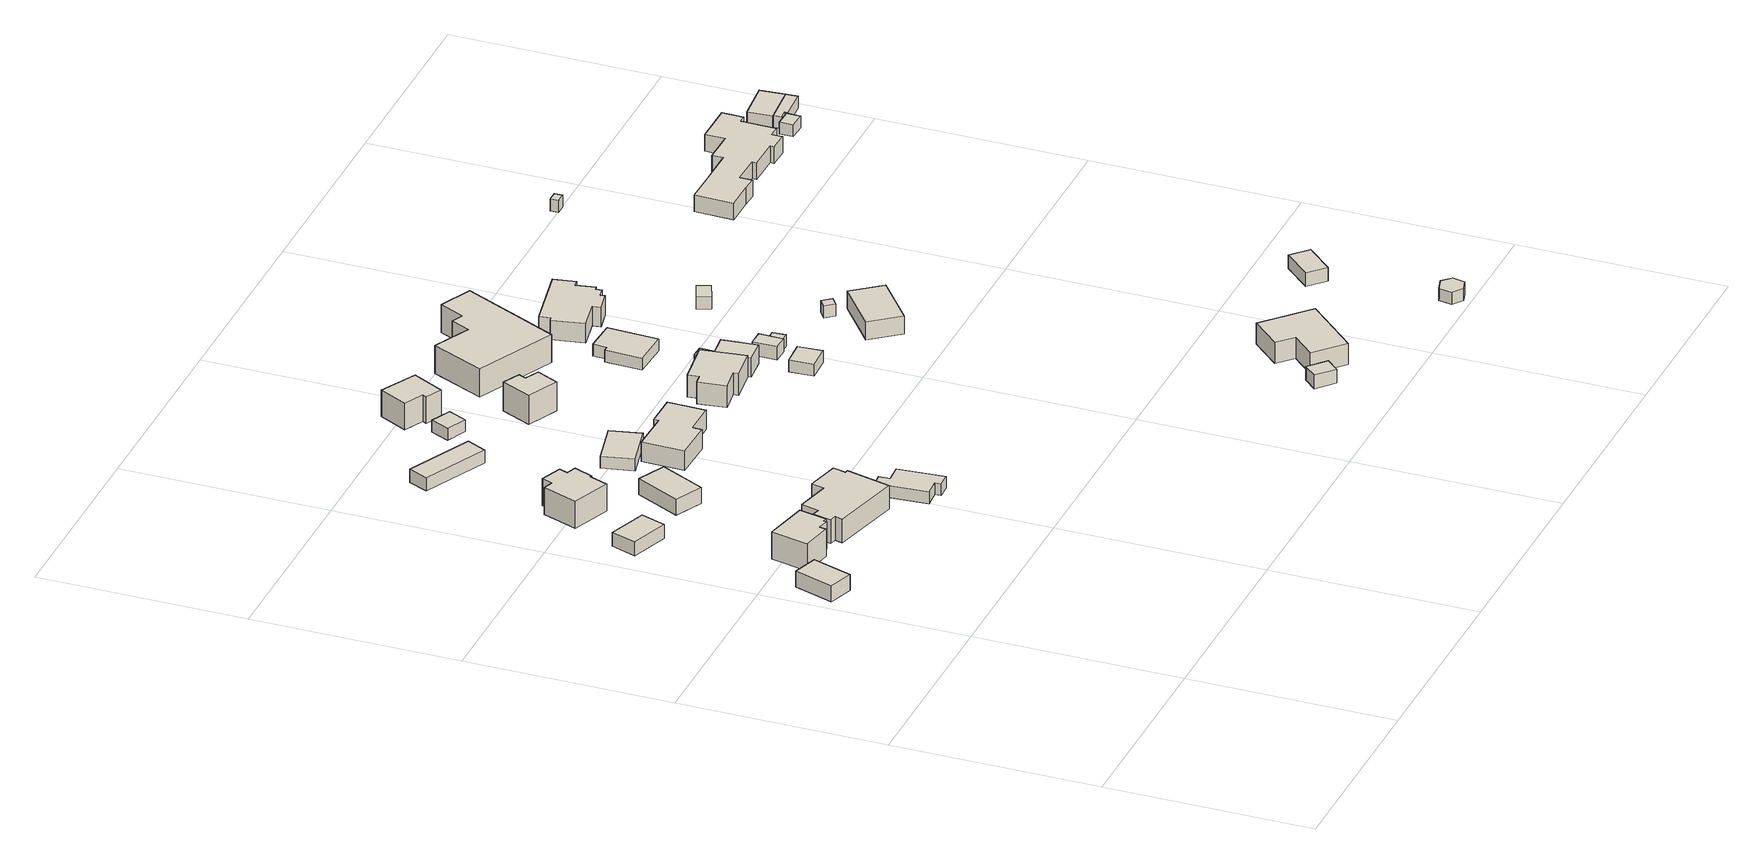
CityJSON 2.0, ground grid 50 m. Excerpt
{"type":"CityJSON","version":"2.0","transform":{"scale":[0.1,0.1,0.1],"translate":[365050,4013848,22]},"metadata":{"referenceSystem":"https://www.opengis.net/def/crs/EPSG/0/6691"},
"CityObjects":{
"building1":{"type":"Building","attributes":{"枝番":1,"利根川水系渡良瀬川洪水浸水想定区域（想定最大規模）.規模":"L2","利根川水系渡良瀬川洪水浸水想定区域（想定最大規模）.浸水ランク":"2","利根川水系渡良瀬川洪水浸水想定区域（想定最大規模）.浸水深":1.41,"利根川水系渡良瀬川洪水浸水想定区域（想定最大規模）.継続時間":6.4,"利根川水系利根川洪水浸水想定区域（想定最大規模）.規模":"L2","利根川水系利根川洪水浸水想定区域（想定最大規模）.浸水ランク":"1","利根川水系利根川洪水浸水想定区域（想定最大規模）.浸水深":0.205,"measuredHeight":4,"BuildingDetails.prefecture":"10","BuildingDetails.city":"10207"},"geometry":[{"type":"Solid","lod":"1","boundaries":[[[[0,1,2,3]],[[2,4,5,3]],[[1,6,4,2]],[[0,7,6,1]],[[3,5,7,0]],[[4,6,7,5]]]]}]},
"building2":{"type":"Building","attributes":{"枝番":1,"利根川水系渡良瀬川洪水浸水想定区域（想定最大規模）.規模":"L2","利根川水系渡良瀬川洪水浸水想定区域（想定最大規模）.浸水ランク":"2","利根川水系渡良瀬川洪水浸水想定区域（想定最大規模）.浸水深":1.21,"利根川水系渡良瀬川洪水浸水想定区域（想定最大規模）.継続時間":6.4,"利根川水系利根川洪水浸水想定区域（想定最大規模）.規模":"L2","利根川水系利根川洪水浸水想定区域（想定最大規模）.浸水ランク":"1","利根川水系利根川洪水浸水想定区域（想定最大規模）.浸水深":0.006,"usage":"411","measuredHeight":7.6,"BuildingDetails.prefecture":"10","BuildingDetails.city":"10207","BuildingDetails.surveyYear":2016},"geometry":[{"type":"Solid","lod":"1","boundaries":[[[[8,9,10,11,12,13,14,15]],[[14,16,17,15]],[[13,18,16,14]],[[12,19,18,13]],[[11,20,19,12]],[[10,21,20,11]],[[9,22,21,10]],[[8,23,22,9]],[[15,17,23,8]],[[16,18,19,20,21,22,23,17]]]]}]},
"building3":{"type":"Building","attributes":{"枝番":1,"利根川水系渡良瀬川洪水浸水想定区域（想定最大規模）.規模":"L2","利根川水系渡良瀬川洪水浸水想定区域（想定最大規模）.浸水ランク":"2","利根川水系渡良瀬川洪水浸水想定区域（想定最大規模）.浸水深":1.81,"利根川水系渡良瀬川洪水浸水想定区域（想定最大規模）.継続時間":8.9,"利根川水系利根川洪水浸水想定区域（想定最大規模）.規模":"L2","利根川水系利根川洪水浸水想定区域（想定最大規模）.浸水ランク":"2","利根川水系利根川洪水浸水想定区域（想定最大規模）.浸水深":0.605,"usage":"411","measuredHeight":4.1,"BuildingDetails.prefecture":"10","BuildingDetails.city":"10207","BuildingDetails.surveyYear":2016},"geometry":[{"type":"Solid","lod":"1","boundaries":[[[[24,25,26,27]],[[26,28,29,27]],[[25,30,28,26]],[[24,31,30,25]],[[27,29,31,24]],[[28,30,31,29]]]]}]},
"building4":{"type":"Building","attributes":{"枝番":1,"利根川水系渡良瀬川洪水浸水想定区域（想定最大規模）.規模":"L2","利根川水系渡良瀬川洪水浸水想定区域（想定最大規模）.浸水ランク":"2","利根川水系渡良瀬川洪水浸水想定区域（想定最大規模）.浸水深":1.51,"利根川水系渡良瀬川洪水浸水想定区域（想定最大規模）.継続時間":8.6,"利根川水系利根川洪水浸水想定区域（想定最大規模）.規模":"L2","利根川水系利根川洪水浸水想定区域（想定最大規模）.浸水ランク":"1","利根川水系利根川洪水浸水想定区域（想定最大規模）.浸水深":0.303,"usage":"411","measuredHeight":7.8,"BuildingDetails.prefecture":"10","BuildingDetails.city":"10207","BuildingDetails.surveyYear":2016},"geometry":[{"type":"Solid","lod":"1","boundaries":[[[[32,33,34,35,36,37,38,39,40,41]],[[40,42,43,41]],[[39,44,42,40]],[[38,45,44,39]],[[37,46,45,38]],[[36,47,46,37]],[[35,48,47,36]],[[34,49,48,35]],[[33,50,49,34]],[[32,51,50,33]],[[41,43,51,32]],[[42,44,45,46,47,48,49,50,51,43]]]]}]},
"building5":{"type":"Building","attributes":{"枝番":1,"利根川水系渡良瀬川洪水浸水想定区域（想定最大規模）.規模":"L2","利根川水系渡良瀬川洪水浸水想定区域（想定最大規模）.浸水ランク":"2","利根川水系渡良瀬川洪水浸水想定区域（想定最大規模）.浸水深":1.4,"利根川水系渡良瀬川洪水浸水想定区域（想定最大規模）.継続時間":7.1,"利根川水系利根川洪水浸水想定区域（想定最大規模）.規模":"L2","利根川水系利根川洪水浸水想定区域（想定最大規模）.浸水ランク":"1","利根川水系利根川洪水浸水想定区域（想定最大規模）.浸水深":0.204,"usage":"411","measuredHeight":8.9,"BuildingDetails.prefecture":"10","BuildingDetails.city":"10207","BuildingDetails.surveyYear":2016},"geometry":[{"type":"Solid","lod":"1","boundaries":[[[[52,53,54,55,56,57,58,59,60,61,62,63]],[[62,64,65,63]],[[61,66,64,62]],[[60,67,66,61]],[[59,68,67,60]],[[58,69,68,59]],[[57,70,69,58]],[[56,71,70,57]],[[55,72,71,56]],[[54,73,72,55]],[[53,74,73,54]],[[52,75,74,53]],[[63,65,75,52]],[[64,66,67,68,69,70,71,72,73,74,75,65]]]]}]},
"building6":{"type":"Building","attributes":{"枝番":1,"利根川水系渡良瀬川洪水浸水想定区域（想定最大規模）.規模":"L2","利根川水系渡良瀬川洪水浸水想定区域（想定最大規模）.浸水ランク":"2","利根川水系渡良瀬川洪水浸水想定区域（想定最大規模）.浸水深":1.31,"利根川水系渡良瀬川洪水浸水想定区域（想定最大規模）.継続時間":8.9,"利根川水系利根川洪水浸水想定区域（想定最大規模）.規模":"L2","利根川水系利根川洪水浸水想定区域（想定最大規模）.浸水ランク":"1","利根川水系利根川洪水浸水想定区域（想定最大規模）.浸水深":0.105,"usage":"411","measuredHeight":4.4,"BuildingDetails.prefecture":"10","BuildingDetails.city":"10207","BuildingDetails.surveyYear":2016},"geometry":[{"type":"Solid","lod":"1","boundaries":[[[[76,77,78,79]],[[78,80,81,79]],[[77,82,80,78]],[[76,83,82,77]],[[79,81,83,76]],[[80,82,83,81]]]]}]},
"building7":{"type":"Building","attributes":{"枝番":1,"利根川水系渡良瀬川洪水浸水想定区域（想定最大規模）.規模":"L2","利根川水系渡良瀬川洪水浸水想定区域（想定最大規模）.浸水ランク":"2","利根川水系渡良瀬川洪水浸水想定区域（想定最大規模）.浸水深":1.51,"利根川水系渡良瀬川洪水浸水想定区域（想定最大規模）.継続時間":7.1,"利根川水系利根川洪水浸水想定区域（想定最大規模）.規模":"L2","利根川水系利根川洪水浸水想定区域（想定最大規模）.浸水ランク":"1","利根川水系利根川洪水浸水想定区域（想定最大規模）.浸水深":0.308,"usage":"411","measuredHeight":4.9,"BuildingDetails.prefecture":"10","BuildingDetails.city":"10207","BuildingDetails.surveyYear":2016},"geometry":[{"type":"Solid","lod":"1","boundaries":[[[[84,85,86,87,88,89,90,91]],[[90,92,93,91]],[[89,94,92,90]],[[88,95,94,89]],[[87,96,95,88]],[[86,97,96,87]],[[85,98,97,86]],[[84,99,98,85]],[[91,93,99,84]],[[92,94,95,96,97,98,99,93]]]]}]},
"building8":{"type":"Building","attributes":{"枝番":1,"利根川水系渡良瀬川洪水浸水想定区域（想定最大規模）.規模":"L2","利根川水系渡良瀬川洪水浸水想定区域（想定最大規模）.浸水ランク":"2","利根川水系渡良瀬川洪水浸水想定区域（想定最大規模）.浸水深":1.61,"利根川水系渡良瀬川洪水浸水想定区域（想定最大規模）.継続時間":7.9,"利根川水系利根川洪水浸水想定区域（想定最大規模）.規模":"L2","利根川水系利根川洪水浸水想定区域（想定最大規模）.浸水ランク":"1","利根川水系利根川洪水浸水想定区域（想定最大規模）.浸水深":0.399,"measuredHeight":4.4,"BuildingDetails.prefecture":"10","BuildingDetails.city":"10207"},"geometry":[{"type":"Solid","lod":"1","boundaries":[[[[100,101,102,103]],[[102,104,105,103]],[[101,106,104,102]],[[100,107,106,101]],[[103,105,107,100]],[[104,106,107,105]]]]}]},
"building9":{"type":"Building","attributes":{"枝番":1,"利根川水系渡良瀬川洪水浸水想定区域（想定最大規模）.規模":"L2","利根川水系渡良瀬川洪水浸水想定区域（想定最大規模）.浸水ランク":"2","利根川水系渡良瀬川洪水浸水想定区域（想定最大規模）.浸水深":1.31,"利根川水系渡良瀬川洪水浸水想定区域（想定最大規模）.継続時間":7.1,"利根川水系利根川洪水浸水想定区域（想定最大規模）.規模":"L2","利根川水系利根川洪水浸水想定区域（想定最大規模）.浸水ランク":"1","利根川水系利根川洪水浸水想定区域（想定最大規模）.浸水深":0.104,"usage":"411","BuildingDetails.prefecture":"10","BuildingDetails.city":"10207","BuildingDetails.surveyYear":2016},"geometry":[{"type":"Solid","lod":"1","boundaries":[[[[108,109,110,111]],[[110,112,113,111]],[[109,114,112,110]],[[108,115,114,109]],[[111,113,115,108]],[[112,114,115,113]]]]}]},
"building10":{"type":"Building","attributes":{"枝番":1,"利根川水系渡良瀬川洪水浸水想定区域（想定最大規模）.規模":"L2","利根川水系渡良瀬川洪水浸水想定区域（想定最大規模）.浸水ランク":"2","利根川水系渡良瀬川洪水浸水想定区域（想定最大規模）.浸水深":1.41,"利根川水系渡良瀬川洪水浸水想定区域（想定最大規模）.継続時間":8,"利根川水系利根川洪水浸水想定区域（想定最大規模）.規模":"L2","利根川水系利根川洪水浸水想定区域（想定最大規模）.浸水ランク":"1","利根川水系利根川洪水浸水想定区域（想定最大規模）.浸水深":0.203,"usage":"411","measuredHeight":5.9,"BuildingDetails.prefecture":"10","BuildingDetails.city":"10207","BuildingDetails.surveyYear":2016},"geometry":[{"type":"Solid","lod":"1","boundaries":[[[[116,117,118,119,120,121,122,123]],[[122,124,125,123]],[[121,126,124,122]],[[120,127,126,121]],[[119,128,127,120]],[[118,129,128,119]],[[117,130,129,118]],[[116,131,130,117]],[[123,125,131,116]],[[124,126,127,128,129,130,131,125]]]]}]},
"building11":{"type":"Building","attributes":{"枝番":1,"利根川水系渡良瀬川洪水浸水想定区域（想定最大規模）.規模":"L2","利根川水系渡良瀬川洪水浸水想定区域（想定最大規模）.浸水ランク":"2","利根川水系渡良瀬川洪水浸水想定区域（想定最大規模）.浸水深":1.52,"利根川水系渡良瀬川洪水浸水想定区域（想定最大規模）.継続時間":8,"利根川水系利根川洪水浸水想定区域（想定最大規模）.規模":"L2","利根川水系利根川洪水浸水想定区域（想定最大規模）.浸水ランク":"1","利根川水系利根川洪水浸水想定区域（想定最大規模）.浸水深":0.293,"BuildingDetails.prefecture":"10","BuildingDetails.city":"10207"},"geometry":[{"type":"Solid","lod":"1","boundaries":[[[[132,133,134,135]],[[134,136,137,135]],[[133,138,136,134]],[[132,139,138,133]],[[135,137,139,132]],[[136,138,139,137]]]]}]},
"building12":{"type":"Building","attributes":{"枝番":1,"利根川水系渡良瀬川洪水浸水想定区域（想定最大規模）.規模":"L2","利根川水系渡良瀬川洪水浸水想定区域（想定最大規模）.浸水ランク":"2","利根川水系渡良瀬川洪水浸水想定区域（想定最大規模）.浸水深":1.31,"利根川水系渡良瀬川洪水浸水想定区域（想定最大規模）.継続時間":6.8,"利根川水系利根川洪水浸水想定区域（想定最大規模）.規模":"L2","利根川水系利根川洪水浸水想定区域（想定最大規模）.浸水ランク":"1","利根川水系利根川洪水浸水想定区域（想定最大規模）.浸水深":0.093,"usage":"411","measuredHeight":7.4,"BuildingDetails.prefecture":"10","BuildingDetails.city":"10207","BuildingDetails.surveyYear":2016},"geometry":[{"type":"Solid","lod":"1","boundaries":[[[[140,141,142,143,144,145]],[[144,146,147,145]],[[143,148,146,144]],[[142,149,148,143]],[[141,150,149,142]],[[140,151,150,141]],[[145,147,151,140]],[[146,148,149,150,151,147]]]]}]},
"building13":{"type":"Building","attributes":{"枝番":1,"利根川水系渡良瀬川洪水浸水想定区域（想定最大規模）.規模":"L2","利根川水系渡良瀬川洪水浸水想定区域（想定最大規模）.浸水ランク":"2","利根川水系渡良瀬川洪水浸水想定区域（想定最大規模）.浸水深":1.62,"利根川水系渡良瀬川洪水浸水想定区域（想定最大規模）.継続時間":8,"利根川水系利根川洪水浸水想定区域（想定最大規模）.規模":"L2","利根川水系利根川洪水浸水想定区域（想定最大規模）.浸水ランク":"1","利根川水系利根川洪水浸水想定区域（想定最大規模）.浸水深":0.401,"measuredHeight":7.7,"BuildingDetails.prefecture":"10","BuildingDetails.city":"10207"},"geometry":[{"type":"Solid","lod":"1","boundaries":[[[[152,153,154,155,156,157]],[[156,158,159,157]],[[155,160,158,156]],[[154,161,160,155]],[[153,162,161,154]],[[152,163,162,153]],[[157,159,163,152]],[[158,160,161,162,163,159]]]]}]},
"building14":{"type":"Building","attributes":{"枝番":1,"利根川水系渡良瀬川洪水浸水想定区域（計画規模）.規模":"L1","利根川水系渡良瀬川洪水浸水想定区域（計画規模）.浸水ランク":"1","利根川水系渡良瀬川洪水浸水想定区域（計画規模）.浸水深":0.01,"利根川水系渡良瀬川洪水浸水想定区域（想定最大規模）.規模":"L2","利根川水系渡良瀬川洪水浸水想定区域（想定最大規模）.浸水ランク":"2","利根川水系渡良瀬川洪水浸水想定区域（想定最大規模）.浸水深":1.61,"利根川水系渡良瀬川洪水浸水想定区域（想定最大規模）.継続時間":12.6,"利根川水系多々良川洪水浸水想定区域（想定最大規模）.規模":"L2","利根川水系多々良川洪水浸水想定区域（想定最大規模）.浸水ランク":"1","利根川水系多々良川洪水浸水想定区域（想定最大規模）.浸水深":0.09,"利根川水系利根川洪水浸水想定区域（想定最大規模）.規模":"L2","利根川水系利根川洪水浸水想定区域（想定最大規模）.浸水ランク":"1","利根川水系利根川洪水浸水想定区域（想定最大規模）.浸水深":0.406,"usage":"411","measuredHeight":7.7,"BuildingDetails.prefecture":"10","BuildingDetails.city":"10207","BuildingDetails.surveyYear":2016},"geometry":[{"type":"Solid","lod":"1","boundaries":[[[[164,165,166,167,168,169,170,171]],[[170,172,173,171]],[[169,174,172,170]],[[168,175,174,169]],[[167,176,175,168]],[[166,177,176,167]],[[165,178,177,166]],[[164,179,178,165]],[[171,173,179,164]],[[172,174,175,176,177,178,179,173]]]]}]},
"building15":{"type":"Building","attributes":{"枝番":1,"利根川水系渡良瀬川洪水浸水想定区域（想定最大規模）.規模":"L2","利根川水系渡良瀬川洪水浸水想定区域（想定最大規模）.浸水ランク":"2","利根川水系渡良瀬川洪水浸水想定区域（想定最大規模）.浸水深":1.62,"利根川水系渡良瀬川洪水浸水想定区域（想定最大規模）.継続時間":8.5,"利根川水系利根川洪水浸水想定区域（想定最大規模）.規模":"L2","利根川水系利根川洪水浸水想定区域（想定最大規模）.浸水ランク":"1","利根川水系利根川洪水浸水想定区域（想定最大規模）.浸水深":0.4,"measuredHeight":9.3,"BuildingDetails.prefecture":"10","BuildingDetails.city":"10207"},"geometry":[{"type":"Solid","lod":"1","boundaries":[[[[180,181,182,183,184,185,186,187]],[[186,188,189,187]],[[185,190,188,186]],[[184,191,190,185]],[[183,192,191,184]],[[182,193,192,183]],[[181,194,193,182]],[[180,195,194,181]],[[187,189,195,180]],[[188,190,191,192,193,194,195,189]]]]}]},
"building16":{"type":"Building","attributes":{"枝番":1,"利根川水系渡良瀬川洪水浸水想定区域（計画規模）.規模":"L1","利根川水系渡良瀬川洪水浸水想定区域（計画規模）.浸水ランク":"1","利根川水系渡良瀬川洪水浸水想定区域（計画規模）.浸水深":0.1,"利根川水系渡良瀬川洪水浸水想定区域（想定最大規模）.規模":"L2","利根川水系渡良瀬川洪水浸水想定区域（想定最大規模）.浸水ランク":"2","利根川水系渡良瀬川洪水浸水想定区域（想定最大規模）.浸水深":2,"利根川水系渡良瀬川洪水浸水想定区域（想定最大規模）.継続時間":12.6,"利根川水系多々良川洪水浸水想定区域（想定最大規模）.規模":"L2","利根川水系多々良川洪水浸水想定区域（想定最大規模）.浸水ランク":"1","利根川水系多々良川洪水浸水想定区域（想定最大規模）.浸水深":0.18,"利根川水系利根川洪水浸水想定区域（想定最大規模）.規模":"L2","利根川水系利根川洪水浸水想定区域（想定最大規模）.浸水ランク":"2","利根川水系利根川洪水浸水想定区域（想定最大規模）.浸水深":0.806,"usage":"411","measuredHeight":5.3,"BuildingDetails.prefecture":"10","BuildingDetails.city":"10207","BuildingDetails.surveyYear":2016},"geometry":[{"type":"Solid","lod":"1","boundaries":[[[[196,197,198,199]],[[198,200,201,199]],[[197,202,200,198]],[[196,203,202,197]],[[199,201,203,196]],[[200,202,203,201]]]]}]},
"building17":{"type":"Building","attributes":{"枝番":1,"利根川水系渡良瀬川洪水浸水想定区域（計画規模）.規模":"L1","利根川水系渡良瀬川洪水浸水想定区域（計画規模）.浸水ランク":"1","利根川水系渡良瀬川洪水浸水想定区域（計画規模）.浸水深":0.1,"利根川水系渡良瀬川洪水浸水想定区域（想定最大規模）.規模":"L2","利根川水系渡良瀬川洪水浸水想定区域（想定最大規模）.浸水ランク":"2","利根川水系渡良瀬川洪水浸水想定区域（想定最大規模）.浸水深":2,"利根川水系渡良瀬川洪水浸水想定区域（想定最大規模）.継続時間":12.6,"利根川水系多々良川洪水浸水想定区域（想定最大規模）.規模":"L2","利根川水系多々良川洪水浸水想定区域（想定最大規模）.浸水ランク":"1","利根川水系多々良川洪水浸水想定区域（想定最大規模）.浸水深":0.18,"利根川水系利根川洪水浸水想定区域（想定最大規模）.規模":"L2","利根川水系利根川洪水浸水想定区域（想定最大規模）.浸水ランク":"2","利根川水系利根川洪水浸水想定区域（想定最大規模）.浸水深":0.806,"usage":"411","BuildingDetails.prefecture":"10","BuildingDetails.city":"10207","BuildingDetails.surveyYear":2016},"geometry":[{"type":"Solid","lod":"1","boundaries":[[[[204,205,206,207]],[[206,208,209,207]],[[205,210,208,206]],[[204,211,210,205]],[[207,209,211,204]],[[208,210,211,209]]]]}]},
"building18":{"type":"Building","attributes":{"枝番":1,"利根川水系渡良瀬川洪水浸水想定区域（計画規模）.規模":"L1","利根川水系渡良瀬川洪水浸水想定区域（計画規模）.浸水ランク":"1","利根川水系渡良瀬川洪水浸水想定区域（計画規模）.浸水深":0.4,"利根川水系渡良瀬川洪水浸水想定区域（想定最大規模）.規模":"L2","利根川水系渡良瀬川洪水浸水想定区域（想定最大規模）.浸水ランク":"2","利根川水系渡良瀬川洪水浸水想定区域（想定最大規模）.浸水深":2.29,"利根川水系渡良瀬川洪水浸水想定区域（想定最大規模）.継続時間":17.5,"利根川水系多々良川洪水浸水想定区域（想定最大規模）.規模":"L2","利根川水系多々良川洪水浸水想定区域（想定最大規模）.浸水ランク":"1","利根川水系多々良川洪水浸水想定区域（想定最大規模）.浸水深":0.49,"利根川水系多々良川洪水浸水想定区域（想定最大規模）.継続時間":3.1,"利根川水系利根川洪水浸水想定区域（想定最大規模）.規模":"L2","利根川水系利根川洪水浸水想定区域（想定最大規模）.浸水ランク":"2","利根川水系利根川洪水浸水想定区域（想定最大規模）.浸水深":1.11,"usage":"411","BuildingDetails.prefecture":"10","BuildingDetails.city":"10207","BuildingDetails.surveyYear":2016},"geometry":[{"type":"Solid","lod":"1","boundaries":[[[[212,213,214,215]],[[214,216,217,215]],[[213,218,216,214]],[[212,219,218,213]],[[215,217,219,212]],[[216,218,219,217]]]]}]},
"building19":{"type":"Building","attributes":{"枝番":1,"利根川水系渡良瀬川洪水浸水想定区域（計画規模）.規模":"L1","利根川水系渡良瀬川洪水浸水想定区域（計画規模）.浸水ランク":"1","利根川水系渡良瀬川洪水浸水想定区域（計画規模）.浸水深":0.1,"利根川水系渡良瀬川洪水浸水想定区域（想定最大規模）.規模":"L2","利根川水系渡良瀬川洪水浸水想定区域（想定最大規模）.浸水ランク":"2","利根川水系渡良瀬川洪水浸水想定区域（想定最大規模）.浸水深":1.91,"利根川水系渡良瀬川洪水浸水想定区域（想定最大規模）.継続時間":9,"利根川水系多々良川洪水浸水想定区域（想定最大規模）.規模":"L2","利根川水系多々良川洪水浸水想定区域（想定最大規模）.浸水ランク":"1","利根川水系多々良川洪水浸水想定区域（想定最大規模）.浸水深":0.18,"利根川水系利根川洪水浸水想定区域（想定最大規模）.規模":"L2","利根川水系利根川洪水浸水想定区域（想定最大規模）.浸水ランク":"2","利根川水系利根川洪水浸水想定区域（想定最大規模）.浸水深":0.706,"usage":"411","measuredHeight":5.1,"BuildingDetails.prefecture":"10","BuildingDetails.city":"10207","BuildingDetails.surveyYear":2016},"geometry":[{"type":"Solid","lod":"1","boundaries":[[[[220,221,222,223,224,225]],[[224,226,227,225]],[[223,228,226,224]],[[222,229,228,223]],[[221,230,229,222]],[[220,231,230,221]],[[225,227,231,220]],[[226,228,229,230,231,227]]]]}]},
"building20":{"type":"Building","attributes":{"枝番":1,"利根川水系渡良瀬川洪水浸水想定区域（想定最大規模）.規模":"L2","利根川水系渡良瀬川洪水浸水想定区域（想定最大規模）.浸水ランク":"2","利根川水系渡良瀬川洪水浸水想定区域（想定最大規模）.浸水深":2.6,"利根川水系渡良瀬川洪水浸水想定区域（想定最大規模）.継続時間":62.1,"利根川水系多々良川洪水浸水想定区域（想定最大規模）.規模":"L2","利根川水系多々良川洪水浸水想定区域（想定最大規模）.浸水ランク":"2","利根川水系多々良川洪水浸水想定区域（想定最大規模）.浸水深":0.85,"利根川水系多々良川洪水浸水想定区域（想定最大規模）.継続時間":37.6,"利根川水系利根川洪水浸水想定区域（想定最大規模）.規模":"L2","利根川水系利根川洪水浸水想定区域（想定最大規模）.浸水ランク":"2","利根川水系利根川洪水浸水想定区域（想定最大規模）.浸水深":1.41,"measuredHeight":3.7,"BuildingDetails.prefecture":"10","BuildingDetails.city":"10207"},"geometry":[{"type":"Solid","lod":"1","boundaries":[[[[232,233,234,235]],[[234,236,237,235]],[[233,238,236,234]],[[232,239,238,233]],[[235,237,239,232]],[[236,238,239,237]]]]}]},
"building21":{"type":"Building","attributes":{"枝番":1,"利根川水系渡良瀬川洪水浸水想定区域（計画規模）.規模":"L1","利根川水系渡良瀬川洪水浸水想定区域（計画規模）.浸水ランク":"2","利根川水系渡良瀬川洪水浸水想定区域（計画規模）.浸水深":0.5,"利根川水系渡良瀬川洪水浸水想定区域（想定最大規模）.規模":"L2","利根川水系渡良瀬川洪水浸水想定区域（想定最大規模）.浸水ランク":"2","利根川水系渡良瀬川洪水浸水想定区域（想定最大規模）.浸水深":2.41,"利根川水系渡良瀬川洪水浸水想定区域（想定最大規模）.継続時間":17.5,"利根川水系多々良川洪水浸水想定区域（想定最大規模）.規模":"L2","利根川水系多々良川洪水浸水想定区域（想定最大規模）.浸水ランク":"2","利根川水系多々良川洪水浸水想定区域（想定最大規模）.浸水深":0.58,"利根川水系多々良川洪水浸水想定区域（想定最大規模）.継続時間":3.1,"利根川水系利根川洪水浸水想定区域（想定最大規模）.規模":"L2","利根川水系利根川洪水浸水想定区域（想定最大規模）.浸水ランク":"2","利根川水系利根川洪水浸水想定区域（想定最大規模）.浸水深":1.21,"usage":"411","measuredHeight":3.7,"BuildingDetails.prefecture":"10","BuildingDetails.city":"10207","BuildingDetails.surveyYear":2016},"geometry":[{"type":"Solid","lod":"1","boundaries":[[[[240,241,242,243]],[[242,244,245,243]],[[241,246,244,242]],[[240,247,246,241]],[[243,245,247,240]],[[244,246,247,245]]]]}]},
"building22":{"type":"Building","attributes":{"枝番":1,"利根川水系渡良瀬川洪水浸水想定区域（計画規模）.規模":"L1","利根川水系渡良瀬川洪水浸水想定区域（計画規模）.浸水ランク":"2","利根川水系渡良瀬川洪水浸水想定区域（計画規模）.浸水深":0.5,"利根川水系渡良瀬川洪水浸水想定区域（想定最大規模）.規模":"L2","利根川水系渡良瀬川洪水浸水想定区域（想定最大規模）.浸水ランク":"2","利根川水系渡良瀬川洪水浸水想定区域（想定最大規模）.浸水深":2.41,"利根川水系渡良瀬川洪水浸水想定区域（想定最大規模）.継続時間":17.5,"利根川水系多々良川洪水浸水想定区域（想定最大規模）.規模":"L2","利根川水系多々良川洪水浸水想定区域（想定最大規模）.浸水ランク":"2","利根川水系多々良川洪水浸水想定区域（想定最大規模）.浸水深":0.58,"利根川水系多々良川洪水浸水想定区域（想定最大規模）.継続時間":3.1,"利根川水系利根川洪水浸水想定区域（想定最大規模）.規模":"L2","利根川水系利根川洪水浸水想定区域（想定最大規模）.浸水ランク":"2","利根川水系利根川洪水浸水想定区域（想定最大規模）.浸水深":1.21,"BuildingDetails.prefecture":"10","BuildingDetails.city":"10207"},"geometry":[{"type":"Solid","lod":"1","boundaries":[[[[248,249,250,251]],[[250,252,253,251]],[[249,254,252,250]],[[248,255,254,249]],[[251,253,255,248]],[[252,254,255,253]]]]}]},
"building23":{"type":"Building","attributes":{"枝番":1,"利根川水系渡良瀬川洪水浸水想定区域（想定最大規模）.規模":"L2","利根川水系渡良瀬川洪水浸水想定区域（想定最大規模）.浸水ランク":"2","利根川水系渡良瀬川洪水浸水想定区域（想定最大規模）.浸水深":1.41,"利根川水系渡良瀬川洪水浸水想定区域（想定最大規模）.継続時間":8.9,"利根川水系利根川洪水浸水想定区域（想定最大規模）.規模":"L2","利根川水系利根川洪水浸水想定区域（想定最大規模）.浸水ランク":"1","利根川水系利根川洪水浸水想定区域（想定最大規模）.浸水深":0.205,"usage":"411","measuredHeight":7.5,"BuildingDetails.prefecture":"10","BuildingDetails.city":"10207","BuildingDetails.surveyYear":2016},"geometry":[{"type":"Solid","lod":"1","boundaries":[[[[256,257,258,259,260,261,262,263,264,265,266,267,268,269]],[[268,270,271,269]],[[267,272,270,268]],[[266,273,272,267]],[[265,274,273,266]],[[264,275,274,265]],[[263,276,275,264]],[[262,277,276,263]],[[261,278,277,262]],[[260,279,278,261]],[[259,280,279,260]],[[258,281,280,259]],[[257,282,281,258]],[[256,283,282,257]],[[269,271,283,256]],[[270,272,273,274,275,276,277,278,279,280,281,282,283,271]]]]}]},
"building24":{"type":"Building","attributes":{"枝番":1,"利根川水系渡良瀬川洪水浸水想定区域（計画規模）.規模":"L1","利根川水系渡良瀬川洪水浸水想定区域（計画規模）.浸水ランク":"2","利根川水系渡良瀬川洪水浸水想定区域（計画規模）.浸水深":0.91,"利根川水系渡良瀬川洪水浸水想定区域（計画規模）.継続時間":28.2,"利根川水系渡良瀬川洪水浸水想定区域（想定最大規模）.規模":"L2","利根川水系渡良瀬川洪水浸水想定区域（想定最大規模）.浸水ランク":"2","利根川水系渡良瀬川洪水浸水想定区域（想定最大規模）.浸水深":2.5,"利根川水系渡良瀬川洪水浸水想定区域（想定最大規模）.継続時間":62.1,"利根川水系矢場川洪水浸水想定区域（想定最大規模）.規模":"L2","利根川水系矢場川洪水浸水想定区域（想定最大規模）.浸水ランク":"1","利根川水系矢場川洪水浸水想定区域（想定最大規模）.浸水深":0.24,"利根川水系矢場川洪水浸水想定区域（想定最大規模）.継続時間":62.5,"利根川水系多々良川洪水浸水想定区域（想定最大規模）.規模":"L2","利根川水系多々良川洪水浸水想定区域（想定最大規模）.浸水ランク":"2","利根川水系多々良川洪水浸水想定区域（想定最大規模）.浸水深":0.75,"利根川水系多々良川洪水浸水想定区域（想定最大規模）.継続時間":37.6,"利根川水系利根川洪水浸水想定区域（想定最大規模）.規模":"L2","利根川水系利根川洪水浸水想定区域（想定最大規模）.浸水ランク":"2","利根川水系利根川洪水浸水想定区域（想定最大規模）.浸水深":1.31,"usage":"452","measuredHeight":5.4,"BuildingDetails.prefecture":"10","BuildingDetails.city":"10207","BuildingDetails.surveyYear":2016},"geometry":[{"type":"Solid","lod":"1","boundaries":[[[[284,285,286,287,288,289]],[[288,290,291,289]],[[287,292,290,288]],[[286,293,292,287]],[[285,294,293,286]],[[284,295,294,285]],[[289,291,295,284]],[[290,292,293,294,295,291]]]]}]},
"building25":{"type":"Building","attributes":{"枝番":1,"利根川水系渡良瀬川洪水浸水想定区域（計画規模）.規模":"L1","利根川水系渡良瀬川洪水浸水想定区域（計画規模）.浸水ランク":"2","利根川水系渡良瀬川洪水浸水想定区域（計画規模）.浸水深":0.81,"利根川水系渡良瀬川洪水浸水想定区域（計画規模）.継続時間":47.4,"利根川水系渡良瀬川洪水浸水想定区域（想定最大規模）.規模":"L2","利根川水系渡良瀬川洪水浸水想定区域（想定最大規模）.浸水ランク":"2","利根川水系渡良瀬川洪水浸水想定区域（想定最大規模）.浸水深":2.71,"利根川水系渡良瀬川洪水浸水想定区域（想定最大規模）.継続時間":74.9,"利根川水系多々良川洪水浸水想定区域（想定最大規模）.規模":"L2","利根川水系多々良川洪水浸水想定区域（想定最大規模）.浸水ランク":"2","利根川水系多々良川洪水浸水想定区域（想定最大規模）.浸水深":0.89,"利根川水系多々良川洪水浸水想定区域（想定最大規模）.継続時間":52.1,"利根川水系利根川洪水浸水想定区域（想定最大規模）.規模":"L2","利根川水系利根川洪水浸水想定区域（想定最大規模）.浸水ランク":"2","利根川水系利根川洪水浸水想定区域（想定最大規模）.浸水深":1.51,"measuredHeight":5.2,"BuildingDetails.prefecture":"10","BuildingDetails.city":"10207"},"geometry":[{"type":"Solid","lod":"1","boundaries":[[[[296,297,298,299]],[[298,300,301,299]],[[297,302,300,298]],[[296,303,302,297]],[[299,301,303,296]],[[300,302,303,301]]]]}]},
"building26":{"type":"Building","attributes":{"枝番":1,"利根川水系渡良瀬川洪水浸水想定区域（計画規模）.規模":"L1","利根川水系渡良瀬川洪水浸水想定区域（計画規模）.浸水ランク":"2","利根川水系渡良瀬川洪水浸水想定区域（計画規模）.浸水深":0.91,"利根川水系渡良瀬川洪水浸水想定区域（計画規模）.継続時間":47.4,"利根川水系渡良瀬川洪水浸水想定区域（想定最大規模）.規模":"L2","利根川水系渡良瀬川洪水浸水想定区域（想定最大規模）.浸水ランク":"2","利根川水系渡良瀬川洪水浸水想定区域（想定最大規模）.浸水深":2.81,"利根川水系渡良瀬川洪水浸水想定区域（想定最大規模）.継続時間":74.9,"利根川水系多々良川洪水浸水想定区域（想定最大規模）.規模":"L2","利根川水系多々良川洪水浸水想定区域（想定最大規模）.浸水ランク":"2","利根川水系多々良川洪水浸水想定区域（想定最大規模）.浸水深":0.99,"利根川水系多々良川洪水浸水想定区域（想定最大規模）.継続時間":52.1,"利根川水系利根川洪水浸水想定区域（想定最大規模）.規模":"L2","利根川水系利根川洪水浸水想定区域（想定最大規模）.浸水ランク":"2","利根川水系利根川洪水浸水想定区域（想定最大規模）.浸水深":1.61,"BuildingDetails.prefecture":"10","BuildingDetails.city":"10207"},"geometry":[{"type":"Solid","lod":"1","boundaries":[[[[304,305,306,307]],[[306,308,309,307]],[[305,310,308,306]],[[304,311,310,305]],[[307,309,311,304]],[[308,310,311,309]]]]}]},
"building27":{"type":"Building","attributes":{"枝番":1,"利根川水系渡良瀬川洪水浸水想定区域（計画規模）.規模":"L1","利根川水系渡良瀬川洪水浸水想定区域（計画規模）.浸水ランク":"1","利根川水系渡良瀬川洪水浸水想定区域（計画規模）.浸水深":0.01,"利根川水系渡良瀬川洪水浸水想定区域（想定最大規模）.規模":"L2","利根川水系渡良瀬川洪水浸水想定区域（想定最大規模）.浸水ランク":"2","利根川水系渡良瀬川洪水浸水想定区域（想定最大規模）.浸水深":1.92,"利根川水系渡良瀬川洪水浸水想定区域（想定最大規模）.継続時間":14.8,"利根川水系多々良川洪水浸水想定区域（想定最大規模）.規模":"L2","利根川水系多々良川洪水浸水想定区域（想定最大規模）.浸水ランク":"1","利根川水系多々良川洪水浸水想定区域（想定最大規模）.浸水深":0.09,"利根川水系利根川洪水浸水想定区域（想定最大規模）.規模":"L2","利根川水系利根川洪水浸水想定区域（想定最大規模）.浸水ランク":"2","利根川水系利根川洪水浸水想定区域（想定最大規模）.浸水深":0.706,"usage":"411","BuildingDetails.prefecture":"10","BuildingDetails.city":"10207","BuildingDetails.surveyYear":2016},"geometry":[{"type":"Solid","lod":"1","boundaries":[[[[312,313,314,315]],[[314,316,317,315]],[[313,318,316,314]],[[312,319,318,313]],[[315,317,319,312]],[[316,318,319,317]]]]}]},
"building28":{"type":"Building","attributes":{"枝番":1,"利根川水系渡良瀬川洪水浸水想定区域（計画規模）.規模":"L1","利根川水系渡良瀬川洪水浸水想定区域（想定最大規模）.規模":"L2","利根川水系渡良瀬川洪水浸水想定区域（想定最大規模）.浸水ランク":"2","利根川水系渡良瀬川洪水浸水想定区域（想定最大規模）.浸水深":1.61,"利根川水系渡良瀬川洪水浸水想定区域（想定最大規模）.継続時間":102.4,"利根川水系矢場川洪水浸水想定区域（想定最大規模）.規模":"L2","利根川水系多々良川洪水浸水想定区域（想定最大規模）.規模":"L2","利根川水系多々良川洪水浸水想定区域（想定最大規模）.浸水ランク":"1","利根川水系多々良川洪水浸水想定区域（想定最大規模）.浸水深":0.06,"利根川水系多々良川洪水浸水想定区域（想定最大規模）.継続時間":78.5,"利根川水系利根川洪水浸水想定区域（想定最大規模）.規模":"L2","利根川水系利根川洪水浸水想定区域（想定最大規模）.浸水ランク":"1","利根川水系利根川洪水浸水想定区域（想定最大規模）.浸水深":0.406,"measuredHeight":3.6,"BuildingDetails.prefecture":"10","BuildingDetails.city":"10207"},"geometry":[{"type":"Solid","lod":"1","boundaries":[[[[320,321,322,323,324,325]],[[324,326,327,325]],[[323,328,326,324]],[[322,329,328,323]],[[321,330,329,322]],[[320,331,330,321]],[[325,327,331,320]],[[326,328,329,330,331,327]]]]}]},
"building29":{"type":"Building","attributes":{"枝番":1,"利根川水系渡良瀬川洪水浸水想定区域（計画規模）.規模":"L1","利根川水系渡良瀬川洪水浸水想定区域（計画規模）.浸水ランク":"2","利根川水系渡良瀬川洪水浸水想定区域（計画規模）.浸水深":0.56,"利根川水系渡良瀬川洪水浸水想定区域（想定最大規模）.規模":"L2","利根川水系渡良瀬川洪水浸水想定区域（想定最大規模）.浸水ランク":"3","利根川水系渡良瀬川洪水浸水想定区域（想定最大規模）.浸水深":3.11,"利根川水系渡良瀬川洪水浸水想定区域（想定最大規模）.継続時間":84,"利根川水系矢場川洪水浸水想定区域（想定最大規模）.規模":"L2","利根川水系多々良川洪水浸水想定区域（想定最大規模）.規模":"L2","利根川水系多々良川洪水浸水想定区域（想定最大規模）.浸水ランク":"2","利根川水系多々良川洪水浸水想定区域（想定最大規模）.浸水深":1.35,"利根川水系多々良川洪水浸水想定区域（想定最大規模）.継続時間":60.4,"利根川水系利根川洪水浸水想定区域（計画規模）.規模":"L1","利根川水系利根川洪水浸水想定区域（計画規模）.浸水ランク":"1","利根川水系利根川洪水浸水想定区域（計画規模）.浸水深":0.424,"利根川水系利根川洪水浸水想定区域（想定最大規模）.規模":"L2","利根川水系利根川洪水浸水想定区域（想定最大規模）.浸水ランク":"2","利根川水系利根川洪水浸水想定区域（想定最大規模）.浸水深":1.91,"measuredHeight":3.9,"BuildingDetails.prefecture":"10","BuildingDetails.city":"10207"},"geometry":[{"type":"Solid","lod":"1","boundaries":[[[[332,333,334,335]],[[334,336,337,335]],[[333,338,336,334]],[[332,339,338,333]],[[335,337,339,332]],[[336,338,339,337]]]]}]},
"building30":{"type":"Building","attributes":{"枝番":1,"利根川水系渡良瀬川洪水浸水想定区域（想定最大規模）.規模":"L2","利根川水系渡良瀬川洪水浸水想定区域（想定最大規模）.浸水ランク":"2","利根川水系渡良瀬川洪水浸水想定区域（想定最大規模）.浸水深":1.82,"利根川水系渡良瀬川洪水浸水想定区域（想定最大規模）.継続時間":8.3,"利根川水系利根川洪水浸水想定区域（想定最大規模）.規模":"L2","利根川水系利根川洪水浸水想定区域（想定最大規模）.浸水ランク":"2","利根川水系利根川洪水浸水想定区域（想定最大規模）.浸水深":0.606,"BuildingDetails.prefecture":"10","BuildingDetails.city":"10207"},"geometry":[{"type":"Solid","lod":"1","boundaries":[[[[340,341,342,343]],[[342,344,345,343]],[[341,346,344,342]],[[340,347,346,341]],[[343,345,347,340]],[[344,346,347,345]]]]}]},
"building31":{"type":"Building","attributes":{"枝番":1,"利根川水系渡良瀬川洪水浸水想定区域（計画規模）.規模":"L1","利根川水系渡良瀬川洪水浸水想定区域（計画規模）.浸水ランク":"1","利根川水系渡良瀬川洪水浸水想定区域（計画規模）.浸水深":0.11,"利根川水系渡良瀬川洪水浸水想定区域（計画規模）.継続時間":18.2,"利根川水系渡良瀬川洪水浸水想定区域（想定最大規模）.規模":"L2","利根川水系渡良瀬川洪水浸水想定区域（想定最大規模）.浸水ランク":"2","利根川水系渡良瀬川洪水浸水想定区域（想定最大規模）.浸水深":1.81,"利根川水系渡良瀬川洪水浸水想定区域（想定最大規模）.継続時間":9,"利根川水系多々良川洪水浸水想定区域（想定最大規模）.規模":"L2","利根川水系多々良川洪水浸水想定区域（想定最大規模）.浸水ランク":"1","利根川水系多々良川洪水浸水想定区域（想定最大規模）.浸水深":0.19,"利根川水系多々良川洪水浸水想定区域（想定最大規模）.継続時間":18.6,"利根川水系利根川洪水浸水想定区域（想定最大規模）.規模":"L2","利根川水系利根川洪水浸水想定区域（想定最大規模）.浸水ランク":"2","利根川水系利根川洪水浸水想定区域（想定最大規模）.浸水深":0.606,"usage":"411","measuredHeight":7.2,"BuildingDetails.prefecture":"10","BuildingDetails.city":"10207","BuildingDetails.surveyYear":2016},"geometry":[{"type":"Solid","lod":"1","boundaries":[[[[348,349,350,351,352,353,354,355,356,357,358,359,360,361,362,363,364,365,366,367]],[[366,368,369,367]],[[365,370,368,366]],[[364,371,370,365]],[[363,372,371,364]],[[362,373,372,363]],[[361,374,373,362]],[[360,375,374,361]],[[359,376,375,360]],[[358,377,376,359]],[[357,378,377,358]],[[356,379,378,357]],[[355,380,379,356]],[[354,381,380,355]],[[353,382,381,354]],[[352,383,382,353]],[[351,384,383,352]],[[350,385,384,351]],[[349,386,385,350]],[[348,387,386,349]],[[367,369,387,348]],[[368,370,371,372,373,374,375,376,377,378,379,380,381,382,383,384,385,386,387,369]]]]}]},
"building32":{"type":"Building","attributes":{"枝番":1,"利根川水系渡良瀬川洪水浸水想定区域（計画規模）.規模":"L1","利根川水系渡良瀬川洪水浸水想定区域（想定最大規模）.規模":"L2","利根川水系渡良瀬川洪水浸水想定区域（想定最大規模）.浸水ランク":"2","利根川水系渡良瀬川洪水浸水想定区域（想定最大規模）.浸水深":1.81,"利根川水系渡良瀬川洪水浸水想定区域（想定最大規模）.継続時間":14.8,"利根川水系多々良川洪水浸水想定区域（想定最大規模）.規模":"L2","利根川水系利根川洪水浸水想定区域（想定最大規模）.規模":"L2","利根川水系利根川洪水浸水想定区域（想定最大規模）.浸水ランク":"2","利根川水系利根川洪水浸水想定区域（想定最大規模）.浸水深":0.606,"usage":"411","measuredHeight":3.6,"BuildingDetails.prefecture":"10","BuildingDetails.city":"10207","BuildingDetails.surveyYear":2016},"geometry":[{"type":"Solid","lod":"1","boundaries":[[[[388,389,390,391]],[[390,392,393,391]],[[389,394,392,390]],[[388,395,394,389]],[[391,393,395,388]],[[392,394,395,393]]]]}]},
"building33":{"type":"Building","attributes":{"枝番":1,"利根川水系渡良瀬川洪水浸水想定区域（計画規模）.規模":"L1","利根川水系渡良瀬川洪水浸水想定区域（想定最大規模）.規模":"L2","利根川水系渡良瀬川洪水浸水想定区域（想定最大規模）.浸水ランク":"2","利根川水系渡良瀬川洪水浸水想定区域（想定最大規模）.浸水深":1.81,"利根川水系渡良瀬川洪水浸水想定区域（想定最大規模）.継続時間":9.6,"利根川水系多々良川洪水浸水想定区域（想定最大規模）.規模":"L2","利根川水系多々良川洪水浸水想定区域（想定最大規模）.浸水ランク":"1","利根川水系多々良川洪水浸水想定区域（想定最大規模）.浸水深":0.1,"利根川水系利根川洪水浸水想定区域（想定最大規模）.規模":"L2","利根川水系利根川洪水浸水想定区域（想定最大規模）.浸水ランク":"2","利根川水系利根川洪水浸水想定区域（想定最大規模）.浸水深":0.606,"usage":"411","BuildingDetails.prefecture":"10","BuildingDetails.city":"10207","BuildingDetails.surveyYear":2016},"geometry":[{"type":"Solid","lod":"1","boundaries":[[[[396,397,398,399,400,401]],[[400,402,403,401]],[[399,404,402,400]],[[398,405,404,399]],[[397,406,405,398]],[[396,407,406,397]],[[401,403,407,396]],[[402,404,405,406,407,403]]]]}]},
"building34":{"type":"Building","attributes":{"枝番":1,"利根川水系渡良瀬川洪水浸水想定区域（想定最大規模）.規模":"L2","利根川水系渡良瀬川洪水浸水想定区域（想定最大規模）.浸水ランク":"2","利根川水系渡良瀬川洪水浸水想定区域（想定最大規模）.浸水深":1.81,"利根川水系渡良瀬川洪水浸水想定区域（想定最大規模）.継続時間":9.6,"利根川水系多々良川洪水浸水想定区域（想定最大規模）.規模":"L2","利根川水系多々良川洪水浸水想定区域（想定最大規模）.浸水ランク":"1","利根川水系多々良川洪水浸水想定区域（想定最大規模）.浸水深":0.1,"利根川水系利根川洪水浸水想定区域（想定最大規模）.規模":"L2","利根川水系利根川洪水浸水想定区域（想定最大規模）.浸水ランク":"2","利根川水系利根川洪水浸水想定区域（想定最大規模）.浸水深":0.606,"usage":"411","BuildingDetails.prefecture":"10","BuildingDetails.city":"10207","BuildingDetails.surveyYear":2016},"geometry":[{"type":"Solid","lod":"1","boundaries":[[[[408,409,399,398,410]],[[398,405,411,410]],[[399,404,405,398]],[[409,412,404,399]],[[408,413,412,409]],[[410,411,413,408]],[[405,404,412,413,411]]]]}]}
},
"vertices":[
[5,829,18],[37,925,18],[98,905,18],[66,809,18],[98,905,58],[66,809,58],[37,925,58],[5,829,58],
[106,925,20],[126,1016,20],[236,992,20],[221,925,20],[212,927,20],[210,919,20],[183,925,20],[180,909,20],[183,925,89],[180,909,89],[210,919,89],[212,927,89],[221,925,89],[236,992,89],[126,1016,89],[106,925,89],
[39,1303,15],[60,1364,15],[154,1330,15],[133,1270,15],[154,1330,50],[133,1270,50],[60,1364,50],[39,1303,50],
[99,1465,17],[131,1551,17],[155,1542,17],[165,1568,17],[217,1548,17],[209,1527,17],[233,1518,17],[215,1472,17],[211,1474,17],[194,1428,17],[211,1474,85],[194,1428,85],[215,1472,85],[233,1518,85],[209,1527,85],[217,1548,85],[165,1568,85],[155,1542,85],[131,1551,85],[99,1465,85],
[250,898,18],[255,917,18],[238,921,18],[249,966,18],[266,961,18],[277,1004,18],[360,984,18],[368,1016,18],[449,996,18],[441,965,18],[449,963,18],[422,855,18],[449,963,78],[422,855,78],[441,965,78],[449,996,78],[368,1016,78],[360,984,78],[277,1004,78],[266,961,78],[249,966,78],[238,921,78],[255,917,78],[250,898,78],
[233,1281,16],[287,1390,16],[355,1357,16],[301,1248,16],[355,1357,56],[301,1248,56],[287,1390,56],[233,1281,56],
[518,786,17],[477,783,17],[468,907,17],[499,910,17],[501,883,17],[544,886,17],[553,772,17],[519,770,17],[553,772,47],[519,770,47],[544,886,47],[501,883,47],[499,910,47],[468,907,47],[477,783,47],[518,786,47],
[130,1827,18],[152,1874,18],[311,1798,18],[288,1751,18],[311,1798,51],[288,1751,51],[152,1874,51],[130,1827,51],
[357,1507,19],[467,1531,19],[484,1455,19],[374,1431,19],[484,1455,49],[374,1431,49],[467,1531,49],[357,1507,49],
[418,1332,17],[420,1435,17],[520,1433,17],[520,1445,17],[601,1444,17],[599,1352,17],[519,1353,17],[518,1330,17],[519,1353,66],[518,1330,66],[599,1352,66],[601,1444,66],[520,1445,66],[520,1433,66],[420,1435,66],[418,1332,66],
[350,1862,18],[371,1907,18],[420,1884,18],[399,1839,18],[420,1884,48],[399,1839,48],[371,1907,48],[350,1862,48],
[400,1931,19],[405,1941,19],[357,1965,19],[392,2033,19],[479,1988,19],[439,1911,19],[479,1988,86],[439,1911,86],[392,2033,86],[357,1965,86],[405,1941,86],[400,1931,86],
[479,1722,17],[514,1795,17],[556,1774,17],[548,1756,17],[582,1739,17],[556,1686,17],[582,1739,90],[556,1686,90],[548,1756,90],[556,1774,90],[514,1795,90],[479,1722,90],
[766,1354,13],[710,1346,13],[701,1414,13],[725,1417,13],[721,1444,13],[834,1459,13],[848,1351,13],[768,1341,13],[848,1351,68],[768,1341,68],[834,1459,68],[721,1444,68],[725,1417,68],[701,1414,68],[710,1346,68],[766,1354,68],
[550,1864,17],[610,1992,17],[700,1949,17],[722,1995,17],[750,1982,17],[779,2043,17],[857,2006,17],[745,1771,17],[857,2006,88],[745,1771,88],[779,2043,88],[750,1982,88],[722,1995,88],[700,1949,88],[610,1992,88],[550,1864,88],
[847,1431,10],[906,1437,10],[915,1352,10],[856,1346,10],[915,1352,58],[856,1346,58],[906,1437,58],[847,1431,58],
[850,1438,12],[850,1478,12],[881,1477,12],[881,1437,12],[881,1477,42],[881,1437,42],[850,1478,42],[850,1438,42],
[908,1279,9],[970,1282,9],[973,1223,9],[911,1220,9],[973,1223,39],[911,1220,39],[970,1282,39],[908,1279,39],
[791,1577,14],[795,1666,14],[807,1666,14],[809,1699,14],[887,1696,14],[882,1573,14],[887,1696,44],[882,1573,44],[809,1699,44],[807,1666,44],[795,1666,44],[791,1577,44],
[1257,182,7],[1286,213,7],[1326,176,7],[1298,145,7],[1326,176,42],[1298,145,42],[1286,213,42],[1257,182,42],
[946,1320,9],[946,1379,9],[984,1378,9],[983,1319,9],[984,1378,43],[983,1319,43],[946,1379,43],[946,1320,43],
[986,1355,8],[1007,1356,8],[1009,1324,8],[988,1323,8],[1009,1324,38],[988,1323,38],[1007,1356,38],[986,1355,38],
[925,1746,17],[851,1732,17],[836,1810,17],[847,1812,17],[842,1839,17],[1003,1869,17],[1013,1816,17],[997,1813,17],[1006,1767,17],[997,1765,17],[999,1751,17],[977,1747,17],[979,1736,17],[928,1726,17],[979,1736,66],[928,1726,66],[977,1747,66],[999,1751,66],[997,1765,66],[1006,1767,66],[997,1813,66],[1013,1816,66],[1003,1869,66],[842,1839,66],[847,1812,66],[836,1810,66],[851,1732,66],[925,1746,66],
[1320,216,3],[1371,270,3],[1334,305,3],[1398,373,3],[1503,275,3],[1388,153,3],[1503,275,56],[1388,153,56],[1398,373,56],[1334,305,56],[1371,270,56],[1320,216,56],
[1102,1173,6],[1212,1259,6],[1266,1190,6],[1156,1104,6],[1266,1190,51],[1156,1104,51],[1212,1259,51],[1102,1173,51],
[1157,1293,6],[1177,1308,6],[1194,1286,6],[1174,1271,6],[1194,1286,36],[1174,1271,36],[1177,1308,36],[1157,1293,36],
[1087,1564,9],[1134,1583,9],[1146,1552,9],[1099,1533,9],[1146,1552,39],[1099,1533,39],[1134,1583,39],[1087,1564,39],
[1690,28,16],[1696,60,16],[1728,69,16],[1749,48,16],[1742,17,16],[1715,9,16],[1742,17,47],[1715,9,47],[1749,48,47],[1728,69,47],[1696,60,47],[1690,28,47],
[1669,362,2],[1728,426,2],[1768,388,2],[1709,325,2],[1768,388,36],[1709,325,36],[1728,426,36],[1669,362,36],
[1353,1990,17],[1353,2010,17],[1378,2010,17],[1378,1990,17],[1378,2010,47],[1378,1990,47],[1353,2010,47],[1353,1990,47],
[1643,1716,13],[1643,1743,13],[1720,1742,13],[1720,1790,13],[1822,1789,13],[1821,1737,13],[1803,1738,13],[1802,1653,13],[1774,1653,13],[1774,1628,13],[1726,1629,13],[1726,1639,13],[1648,1640,13],[1648,1651,13],[1576,1652,13],[1576,1622,13],[1539,1623,13],[1468,1624,13],[1470,1718,13],[1540,1717,13],[1470,1718,55],[1540,1717,55],[1468,1624,55],[1539,1623,55],[1576,1622,55],[1576,1652,55],[1648,1651,55],[1648,1640,55],[1726,1639,55],[1726,1629,55],[1774,1628,55],[1774,1653,55],[1802,1653,55],[1803,1738,55],[1821,1737,55],[1822,1789,55],[1720,1790,55],[1720,1742,55],[1643,1743,55],[1643,1716,55],
[1847,1631,14],[1847,1664,14],[1888,1663,14],[1888,1630,14],[1888,1663,44],[1888,1630,44],[1847,1664,44],[1847,1631,44],
[1890,1668,15],[1868,1667,15],[1867,1686,15],[1962,1694,15],[1964,1665,15],[1890,1660,15],[1964,1665,45],[1890,1660,45],[1962,1694,45],[1867,1686,45],[1868,1667,45],[1890,1668,45],
[1860,1745,15],[1957,1754,15],[1865,1686,15],[1865,1686,45],[1957,1754,45],[1860,1745,45]
]}
